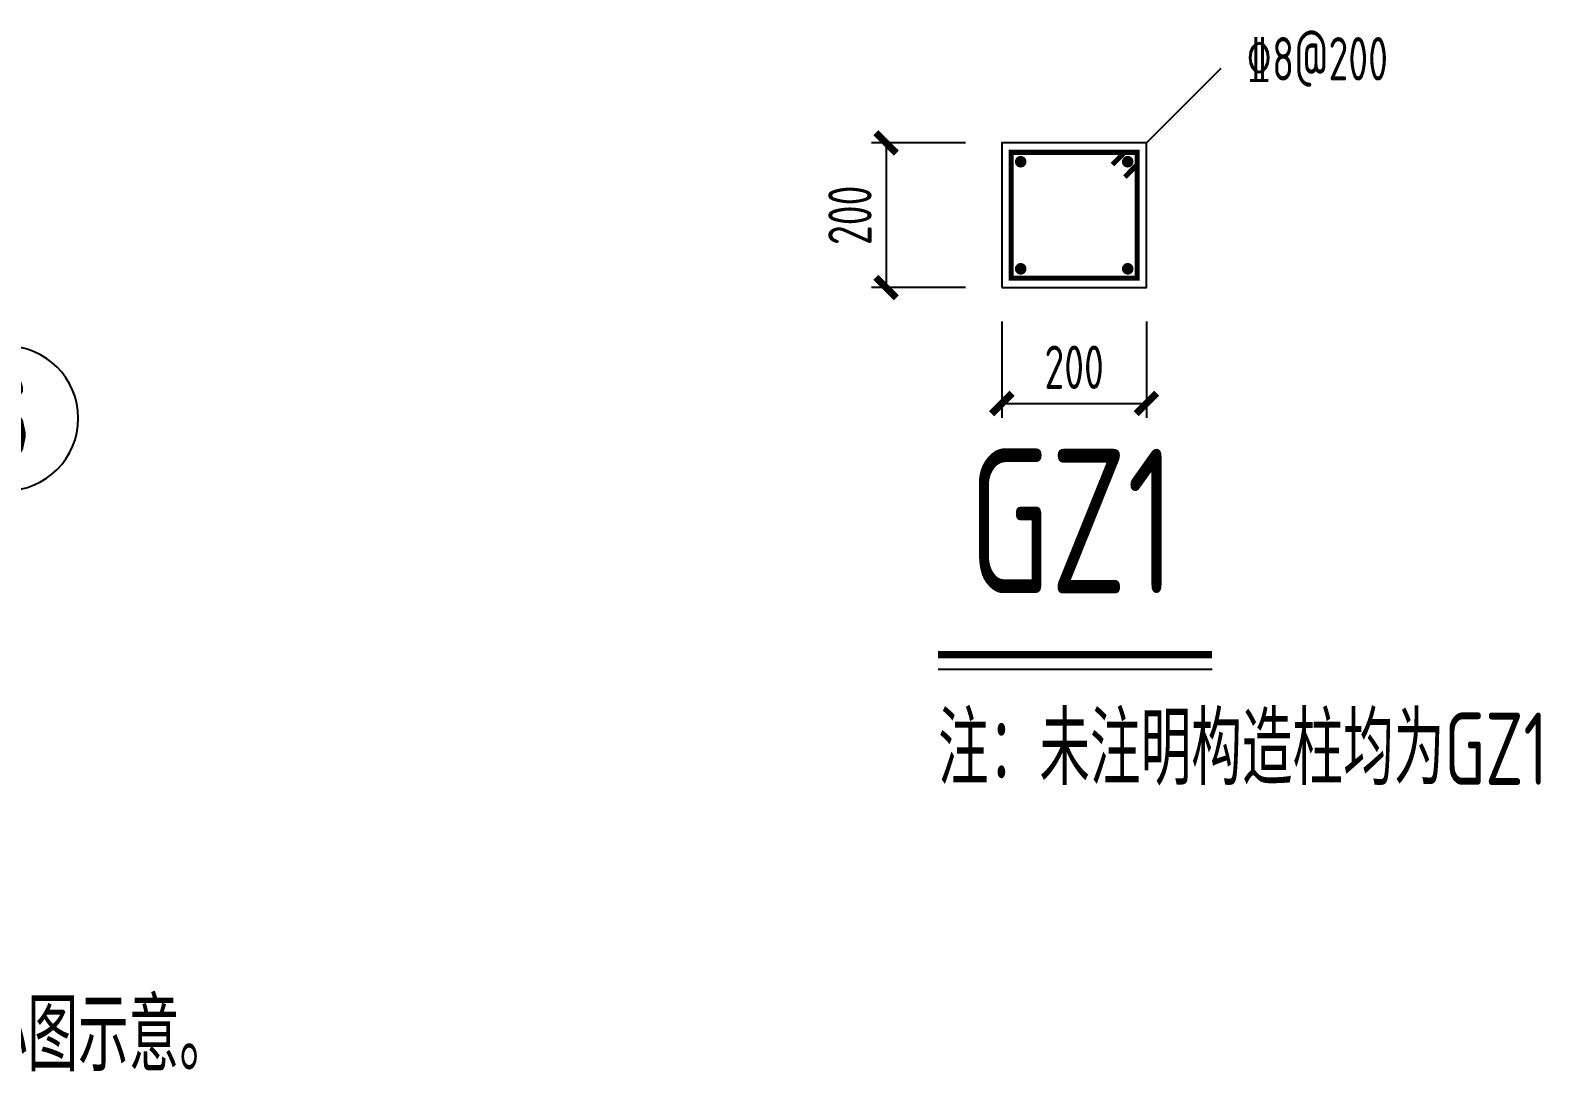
# Model space of a CAD drawing. Extents: x 9732137 to 18866768, y -962146 to 246094.
# Drawn here: x 9817066 to 9827510, y -352520 to -345253 of the extents above; entities that cross this region are included whole.
import ezdxf
from ezdxf.enums import TextEntityAlignment as Align

# ---------------------------------------------------------------- set-up
doc = ezdxf.new("R2010")
doc.units = 0
doc.header["$LTSCALE"] = 1000
doc.layers.get('0').update_dxf_attribs({"linetype": 'CONTINUOUS'})
doc.layers.get('Defpoints').update_dxf_attribs({"linetype": 'CONTINUOUS'})
for name, color, linetype in [('AXIS_NUM', 7, 'CONTINUOUS'), ('DIM', 3, 'CONTINUOUS'), ('NUM', 7, 'CONTINUOUS'), ('TEXT', 7, 'CONTINUOUS'), ('结-板底钢筋', 6, 'CONTINUOUS'), ('结－GZ', 6, 'CONTINUOUS')]:
    doc.layers.add(name, color=color, linetype=linetype)
doc.layers.add('rein', color=6, linetype='ByLayer', lineweight=18)
doc.styles.add('TSSD_Axis', font='Complex.shx', dxfattribs={"width": 0.7, "bigfont": 'hztxt.shx'})
doc.styles.add('TSSD_Dimension', font='Tssdeng.shx', dxfattribs={"width": 0.7, "bigfont": 'hztxt.shx'})
doc.styles.add('TSSD_Norm', font='Tssdeng.shx', dxfattribs={"width": 0.7, "bigfont": 'hztxt.shx'})
doc.styles.add('TSSD_Rein', font='Tssdeng.shx', dxfattribs={"width": 0.7, "bigfont": 'hztxt.shx'})
doc.dimstyles.new('TSSD_20_100', dxfattribs={"dimtxt": 300, "dimasz": 100, "dimexe": 100, "dimexo": 250, "dimgap": 100, "dimtad": 1, "dimdec": 0, "dimlfac": 0.2, "dimzin": 0, "dimdsep": 46, "dimtxsty": 'TSSD_Dimension', "dimblk": 'ARCHTICK', "dimcen": 0, "dimclrt": 7, "dimadec": 0, "dimazin": 0, "dimtfac": 1, "dimtdec": 0, "dimtix": 1, "dimtmove": 2, "dimatfit": 3, "dimldrblk": 'ARCHTICK', "dimfxl": 1, "dimtolj": 1, "dimtzin": 0, "dimarcsym": 0})

# ---------------------------------------------------------------- blocks, each defined once
blk = doc.blocks.new('ts_axno')
at = {"color": 0, "linetype": 'ByBlock', "lineweight": -2}
blk.add_circle((0, 0), 0.5, dxfattribs=at)
at = {"color": 0, "linetype": 'ByBlock', "lineweight": -2, "style": 'TSSD_Axis', "width": 0.7}
blk.add_attdef('A', text='', height=0.6, dxfattribs=at).set_placement((0, 0), align=Align.MIDDLE_CENTER)
blk = doc.blocks.new('_ArchTick')
at = {"color": 0, "linetype": 'ByBlock', "const_width": 0.5}
blk.add_lwpolyline([(-0.71, -0.71), (0.71, 0.71)], dxfattribs=at)
blk = doc.blocks.new('*D389')
at = {"layer": 'Defpoints', "color": 0}
for p in [(9823784, -347016), (9824784, -347016), (9824784, -347832)]:
    blk.add_point(p, dxfattribs=at)
at = {"layer": 'DIM', "color": 0, "lineweight": -2}
for p, q in [((9823784, -347266), (9823784, -347932)), ((9824784, -347266), (9824784, -347932)), ((9823784, -347832), (9824784, -347832))]:
    blk.add_line(p, q, dxfattribs=at)
at = {"layer": 'DIM', "color": 0, "lineweight": -2, "xscale": 100, "yscale": 100, "zscale": 100, "rotation": 180}
blk.add_blockref('_ArchTick', (9823784, -347832), dxfattribs=at)
at = {"layer": 'DIM', "color": 0, "lineweight": -2, "xscale": 100, "yscale": 100, "zscale": 100}
blk.add_blockref('_ArchTick', (9824784, -347832), dxfattribs=at)
at = {"layer": 'DIM', "color": 7, "insert": (9824284, -347582), "char_height": 300, "attachment_point": 5, "style": 'TSSD_Dimension'}
blk.add_mtext('\\A1;200', dxfattribs=at)
blk = doc.blocks.new('*D390')
at = {"layer": 'Defpoints', "color": 0}
for p in [(9823784, -346032), (9822984, -347032), (9823784, -347032)]:
    blk.add_point(p, dxfattribs=at)
at = {"layer": 'DIM', "color": 0, "lineweight": -2}
for p, q in [((9823534, -346032), (9822884, -346032)), ((9822984, -346032), (9822984, -347032)), ((9823534, -347032), (9822884, -347032))]:
    blk.add_line(p, q, dxfattribs=at)
at = {"layer": 'DIM', "color": 0, "lineweight": -2, "xscale": 100, "yscale": 100, "zscale": 100}
for p, rotation in [((9822984, -346032), 90), ((9822984, -347032), 270)]:
    blk.add_blockref('_ArchTick', p, dxfattribs=dict(at, rotation=rotation))
at = {"layer": 'DIM', "color": 7, "insert": (9822734, -346532), "char_height": 300, "attachment_point": 5, "rotation": 90, "style": 'TSSD_Dimension'}
blk.add_mtext('\\A1;200', dxfattribs=at)
blk = doc.blocks.new('_GJPM')
at = {"layer": '结-板底钢筋', "const_width": 40}
blk.add_lwpolyline([(-20, 0, 1), (20, 0, 1)], format="xyb", close=True, dxfattribs=at)

msp = doc.modelspace()

# ---------------------------------------------------------------- linework, layer by layer
at = {"layer": 'NUM', "const_width": 50, "elevation": 0}
msp.add_lwpolyline([(9823343.6, -349568.7), (9825237.9, -349568.7)], dxfattribs=at)
at = {"layer": 'NUM', "elevation": 0}
msp.add_lwpolyline([(9823343.6, -349668.7), (9825237.9, -349668.7)], dxfattribs=at)
at = {"layer": 'rein', "const_width": 35, "elevation": 0}
for points in [[(9824719.5, -346096.8), (9824719.5, -346966.8), (9823849.5, -346966.8), (9823849.5, -346096.8), (9824719.5, -346096.8)], [(9824548.6, -346181.6), (9824633.4, -346096.8)], [(9824719.5, -346182.8), (9824634.6, -346267.7)]]:
    msp.add_lwpolyline(points, dxfattribs=at)
at = {"layer": 'TEXT'}
msp.add_line((9824784.5, -346031.8, 0), (9825300.9, -345515.4, 0), dxfattribs=at)
at = {"layer": '结－GZ', "color": 7, "elevation": 0}
msp.add_lwpolyline([(9823784.5, -347031.8), (9824784.5, -347031.8), (9824784.5, -346031.8), (9823784.5, -346031.8)], close=True, dxfattribs=at)

# ---------------------------------------------------------------- block references
at = {"layer": 'AXIS_NUM'}
ref = msp.add_blockref('ts_axno', (9816898.5, -347935.1, 0), dxfattribs=dict(at, xscale=-1000, yscale=1000, zscale=1000, rotation=180))
ref.add_attrib('6', '6', dxfattribs={"height": 600, "style": 'TSSD_Axis', "width": 0.7}).set_placement((9816898.5, -347935.1, 0), align=Align.MIDDLE_CENTER)
at = {"layer": '结-板底钢筋', "ltscale": 2}
for p in [(9823914.5, -346161.7, 0), (9824654.5, -346161.7, 0), (9823914.5, -346901.8, 0), (9824654.5, -346901.8, 0)]:
    msp.add_blockref('_GJPM', p, dxfattribs=at)

# ---------------------------------------------------------------- texts
at = {"layer": 'NUM', "style": 'TSSD_Norm', "width": 0.7}
msp.add_text('GZ1', height=1000, dxfattribs=at).set_placement((9823554.6, -349445.6, 0), align=Align.BOTTOM_LEFT)
at = {"layer": 'TEXT', "style": 'TSSD_Rein', "width": 0.7}
for s, height, p in [('%%1328@200', 300, (9825473.5, -345600.3, 0)), ('注：未注明构造柱均为GZ1', 500, (9823343.6, -350468.7, 0)), ('2、图中绘出的负筋和底筋为附加钢筋，未注明的均为%%1328@200，板负筋定位尺寸见小图示意。', 500, (9803635.4, -352447.5, 0))]:
    msp.add_text(s, height=height, dxfattribs=at).set_placement(p)

# ---------------------------------------------------------------- dimensions: what is measured, and where the dimension line sits
at = {"layer": 'DIM'}
dim = msp.add_linear_dim(base=(9822984.5, -347031.8, 0), p1=(9823784.5, -346031.8, 0), p2=(9823784.5, -347031.8, 0), angle=90, dimstyle='TSSD_20_100', dxfattribs=at)
dim.commit()
dim.dimension.update_dxf_attribs({"geometry": '*D390', "text_midpoint": (9822734.5, -346531.8, 0)})
dim = msp.add_linear_dim(base=(9824784.5, -347831.8, 0), p1=(9823784.5, -347015.6, 0), p2=(9824784.5, -347015.6, 0), dimstyle='TSSD_20_100', dxfattribs=at)
dim.commit()
dim.dimension.update_dxf_attribs({"geometry": '*D389', "text_midpoint": (9824284.5, -347581.8, 0)})

doc.saveas('drawing.dxf')
